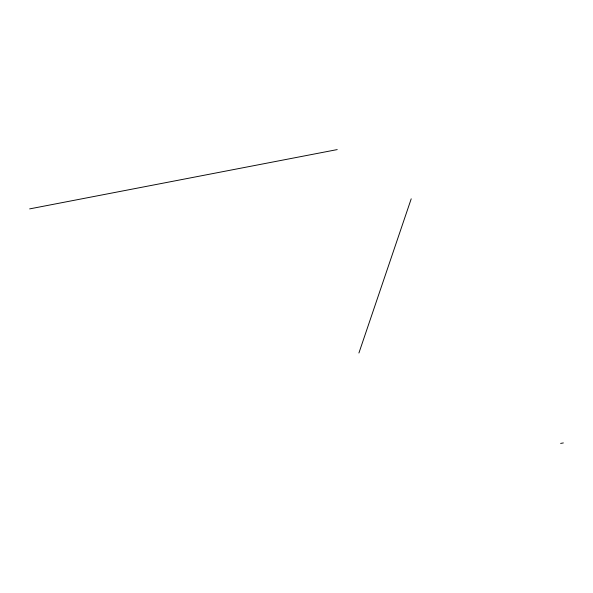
<?xml version="1.0" encoding="UTF-8"?>
<svg xmlns="http://www.w3.org/2000/svg" width="593" height="593" viewBox="0 0 593 593"><rect width="100%" height="100%" fill="white"/><g stroke="black" fill="none" stroke-linecap="round" stroke-linejoin="round"><path stroke-width="0.89" d="M358.913 353.005L411.216 198.818M29.65 208.892L337.224 149.592M560.644 443.408L563.35 442.934"/></g></svg>
